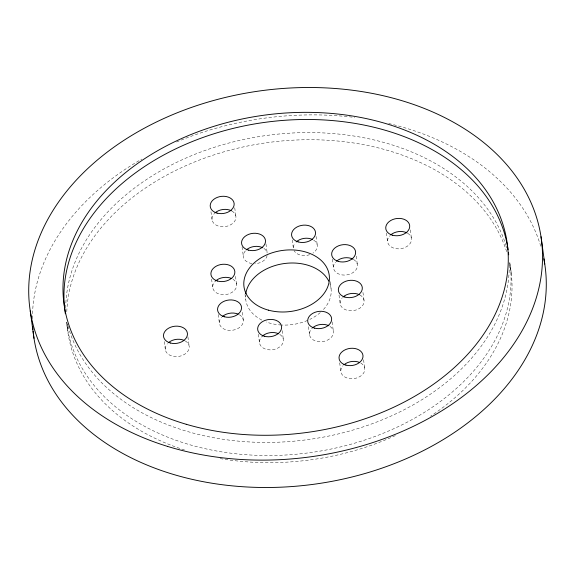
<?xml version="1.0" encoding="UTF-8"?>
<svg xmlns="http://www.w3.org/2000/svg" width="575" height="575" viewBox="0 0 575 575"><rect width="100%" height="100%" fill="white"/><g stroke="black" fill="none" stroke-linecap="round" stroke-linejoin="round"><path stroke-width="0.43" stroke-dasharray="2.88 2.16" d="M510.277 265.938L511.254 273.082M410.277 229.907L411.477 238.639M386.393 232.968L387.586 241.701M362.947 292.423L364.025 300.279M356.198 256.127L357.391 264.859M363.565 359.785L364.766 368.51M339.02 295.14L340.213 303.873M332.307 259.188L333.5 267.921M330.1 281.599L331.056 288.585M339.674 362.839L340.874 371.572M332.098 321.928L333.414 331.531M316.063 236.375L317.263 245.108M308.444 326.729L309.522 334.585M292.251 239.976L293.444 248.702A12.046 8.618 -7.8 0 1 295.284 242.873M282.152 330.661L283.346 339.394M265.959 243.901L267.152 252.633M258.34 334.255L259.533 342.988M242.068 246.963L243.383 256.565M234.729 207.791L235.923 216.523M245.015 294.271L245.733 299.51M242.219 312.318L243.297 320.174M235.506 276.367L236.584 284.223M210.953 211.722L212.031 219.585M218.205 314.503L219.406 323.236M211.571 279.091L212.764 287.816M187.896 336.792L189.211 346.394M164.242 341.6L165.32 349.456M67.498 329.303L66.52 322.158A223.661 160.073 -7.8 0 0 310.471 452.59A223.661 160.073 -7.8 0 0 509.579 260.957M329.849 283.561A43.01 30.784 -7.8 0 1 322.546 310.442M320.268 312.592A43.01 30.784 -7.8 0 1 309.868 319.377M307.503 320.455A43.01 30.784 -7.8 0 1 282.217 325.055M281.326 325.012A43.01 30.784 -7.8 0 1 266.283 321.986M261.862 320.074A43.01 30.784 -7.8 0 1 245.611 295.636M313.634 240.098A12.046 8.618 -7.8 0 1 312.915 253.122M309.666 254.696A12.046 8.618 -7.8 0 1 294.17 250.765M267.152 255.681A12.046 8.618 -7.8 0 1 254.847 263.717M251.886 263.558A12.046 8.618 -7.8 0 1 245.92 250.29M263.882 248.4A12.046 8.618 -7.8 0 1 267.188 252.971M232.954 279.213A12.046 8.618 -7.8 0 1 233.68 291.137A12.046 8.618 -7.8 0 1 217.149 293.257A12.046 8.618 -7.8 0 1 215.036 281.506M239.358 314.733A12.046 8.618 -7.8 0 1 240.602 326.6A12.046 8.618 -7.8 0 1 224.113 329.087A12.046 8.618 -7.8 0 1 221.49 317.429M279.723 334.384A12.046 8.618 -7.8 0 1 280.449 346.308A12.046 8.618 -7.8 0 1 263.911 348.428A12.046 8.618 -7.8 0 1 261.805 336.677M330.014 326.428A12.046 8.618 -7.8 0 1 330.223 338.395A12.046 8.618 -7.8 0 1 313.648 340.141A12.046 8.618 -7.8 0 1 312.06 328.318M359.842 294.939A12.046 8.618 -7.8 0 1 361.603 306.741A12.046 8.618 -7.8 0 1 345.194 309.602A12.046 8.618 -7.8 0 1 342.053 298.037M353.452 259.418A12.046 8.618 -7.8 0 1 354.696 271.285A12.046 8.618 -7.8 0 1 338.215 273.772A12.046 8.618 -7.8 0 1 335.592 262.114M32.466 318.737A258.074 184.697 -7.8 0 1 141.795 159.088M176.511 141.989A258.074 184.697 -7.8 0 1 354.739 117.437M388.729 123.517A258.074 184.697 -7.8 0 1 541.111 247.473M65.744 307.912A223.661 160.073 -7.8 0 1 265.161 135.664A223.661 160.073 -7.8 0 1 505.95 245.424M506.194 246.229A223.661 160.073 -7.8 0 1 506.668 247.847M407.538 233.198A12.046 8.618 -7.8 0 1 408.782 245.065A12.046 8.618 -7.8 0 1 392.301 247.552A12.046 8.618 -7.8 0 1 389.67 235.894M360.827 363.069A12.046 8.618 -7.8 0 1 362.07 374.936A12.046 8.618 -7.8 0 1 345.582 377.43A12.046 8.618 -7.8 0 1 342.959 365.765M185.272 340.953A12.046 8.618 -7.8 0 1 186.516 352.82A12.046 8.618 -7.8 0 1 170.035 355.307A12.046 8.618 -7.8 0 1 167.404 343.649M231.984 211.075A12.046 8.618 -7.8 0 1 233.069 223.1A12.046 8.618 -7.8 0 1 216.351 225.235A12.046 8.618 -7.8 0 1 214.568 213.311M509.249 264.845A223.661 160.073 -7.8 0 1 308.868 439.473A223.661 160.073 -7.8 0 1 68.03 326.068M67.814 325.256A223.661 160.073 -7.8 0 1 67.39 323.632M509.644 263.149A223.661 160.073 -7.8 0 1 430.553 416.192M395.327 435.606A223.661 160.073 -7.8 0 1 219.65 458.512M184.539 449.988A223.661 160.073 -7.8 0 1 66.966 323.459M66.801 311.686A223.661 160.073 -7.8 0 1 267.878 142.564A223.661 160.073 -7.8 0 1 506.676 251.757"/><path stroke-width="0.86" d="M541.003 236.677L544.755 264.054M30.245 310.946L33.997 338.323M245.805 293.688A43.01 30.784 -7.8 0 1 283.403 263.666A43.01 30.784 -7.8 0 1 328.807 281.153M296.183 241.938A12.046 8.618 -7.8 0 1 312.484 239.473M246.402 249.845A12.046 8.618 -7.8 0 1 262.761 247.753M215.503 281.053A12.046 8.618 -7.8 0 1 231.804 278.588M222.424 316.516A12.046 8.618 -7.8 0 1 238.172 314.137M262.272 336.217A12.046 8.618 -7.8 0 1 278.573 333.759M312.541 327.865A12.046 8.618 -7.8 0 1 328.9 325.773M342.952 297.103A12.046 8.618 -7.8 0 1 359.253 294.644M336.519 261.201A12.046 8.618 -7.8 0 1 352.877 259.102M543.835 258.779A258.074 184.697 -7.8 0 1 316.157 483.942A258.074 184.697 -7.8 0 1 33.106 331.236M32.94 329.461A258.074 184.697 -7.8 0 1 32.746 326.787M390.605 234.981A12.046 8.618 -7.8 0 1 406.963 232.882M343.893 364.852A12.046 8.618 -7.8 0 1 359.641 362.473M168.338 342.736A12.046 8.618 -7.8 0 1 184.086 340.357M215.05 212.858A12.046 8.618 -7.8 0 1 231.409 210.766M508.415 252.288A223.661 160.073 -7.8 0 1 508.688 254.79M65.377 313.77A223.661 160.073 -7.8 0 1 262.595 122.683A223.661 160.073 -7.8 0 1 508.084 249.794M268.439 310.155A43.01 30.784 -7.8 0 0 329.267 275.49A43.01 30.784 -7.8 0 0 262.107 257.212A43.01 30.784 -7.8 0 0 268.439 310.155M338.567 261.474A12.046 8.618 -7.8 0 0 355.594 251.764A12.046 8.618 -7.8 0 0 336.792 246.646A12.046 8.618 -7.8 0 0 338.567 261.474M298.137 241.888A12.046 8.618 -7.8 0 0 315.531 232.552A12.046 8.618 -7.8 0 0 297.009 226.988A12.046 8.618 -7.8 0 0 298.137 241.888M248.45 250.118A12.046 8.618 -7.8 0 0 265.478 240.415A12.046 8.618 -7.8 0 0 246.675 235.297A12.046 8.618 -7.8 0 0 248.45 250.118M217.458 281.002A12.046 8.618 -7.8 0 0 234.852 271.666A12.046 8.618 -7.8 0 0 216.337 266.103A12.046 8.618 -7.8 0 0 217.458 281.002M224.466 316.789A12.046 8.618 -7.8 0 0 241.5 307.079A12.046 8.618 -7.8 0 0 222.697 301.961A12.046 8.618 -7.8 0 0 224.466 316.789M264.22 336.174A12.046 8.618 -7.8 0 0 281.621 326.83A12.046 8.618 -7.8 0 0 263.098 321.274A12.046 8.618 -7.8 0 0 264.22 336.174M314.582 328.138A12.046 8.618 -7.8 0 0 331.617 318.435A12.046 8.618 -7.8 0 0 312.814 313.317A12.046 8.618 -7.8 0 0 314.582 328.138M344.899 297.059A12.046 8.618 -7.8 0 0 362.3 287.723A12.046 8.618 -7.8 0 0 343.778 282.16A12.046 8.618 -7.8 0 0 344.899 297.059M167.634 446.43A258.074 184.697 -7.8 0 0 542.254 248.213A258.074 184.697 -7.8 0 0 146.984 126.788A258.074 184.697 -7.8 0 0 167.634 446.43M217.098 213.131A12.046 8.618 -7.8 0 0 234.126 203.428A12.046 8.618 -7.8 0 0 215.323 198.31A12.046 8.618 -7.8 0 0 217.098 213.131M392.653 235.254A12.046 8.618 -7.8 0 0 409.68 225.544A12.046 8.618 -7.8 0 0 390.878 220.426A12.046 8.618 -7.8 0 0 392.653 235.254M345.934 365.125A12.046 8.618 -7.8 0 0 362.969 355.415A12.046 8.618 -7.8 0 0 344.166 350.297A12.046 8.618 -7.8 0 0 345.934 365.125M170.387 343.009A12.046 8.618 -7.8 0 0 187.414 333.299A12.046 8.618 -7.8 0 0 168.612 328.181A12.046 8.618 -7.8 0 0 170.387 343.009M186.243 424.278A223.661 160.073 -7.8 0 0 507.869 249.313A223.661 160.073 -7.8 0 0 162.768 147.84A223.661 160.073 -7.8 0 0 186.243 424.278"/></g></svg>
